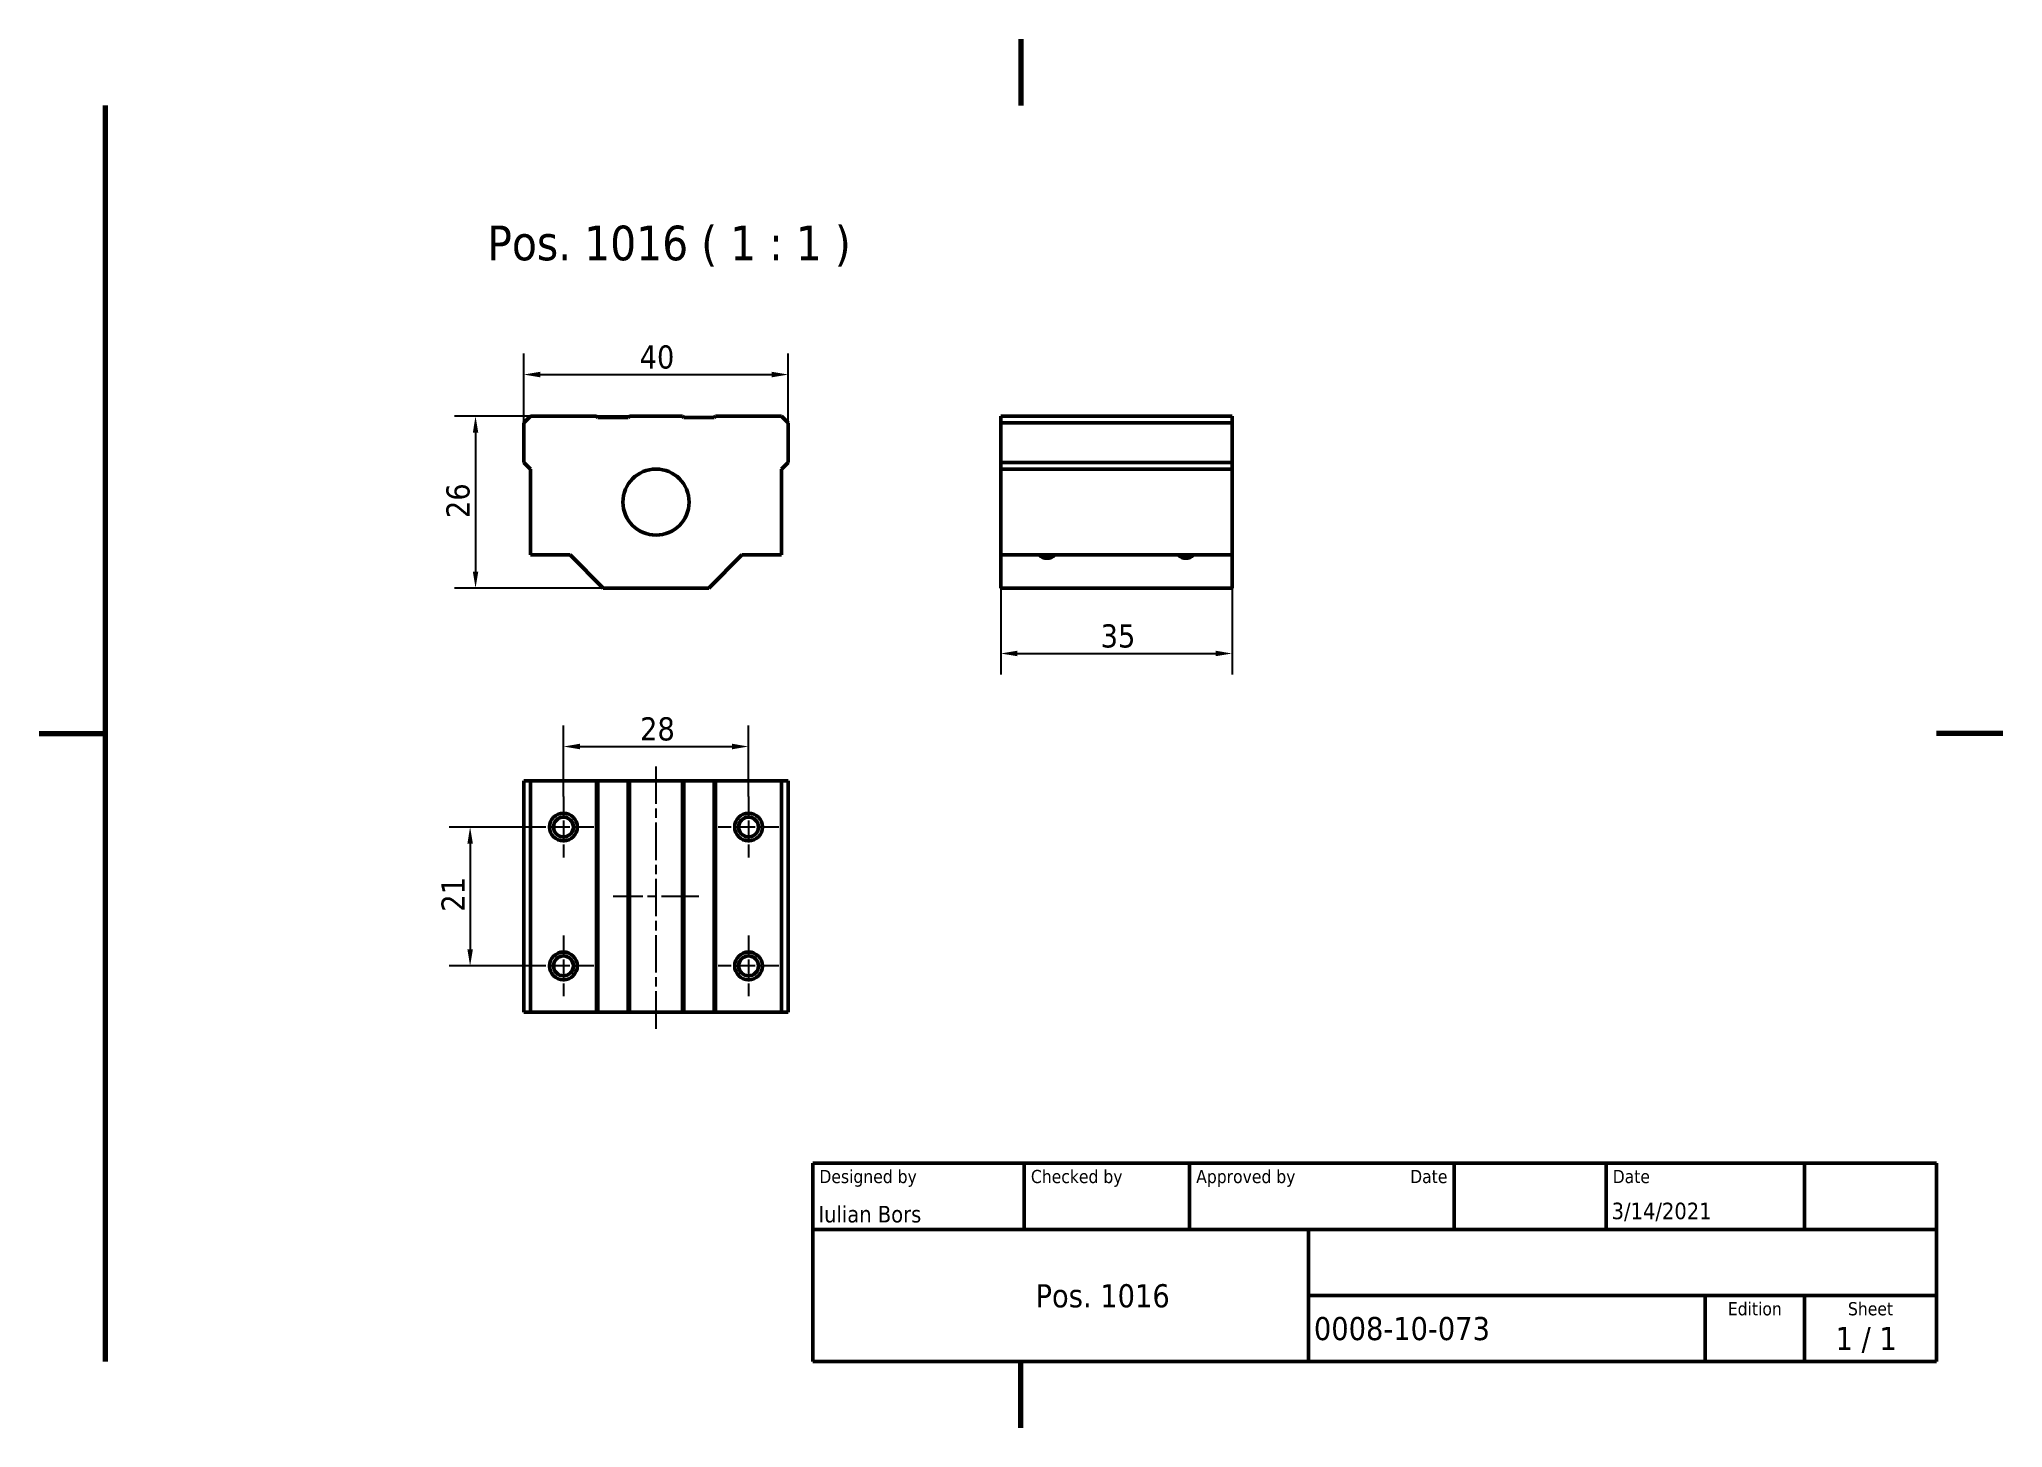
# Model space of a CAD drawing. Header units: millimetres. Extents: x 0 to 297, y 0 to 210.
import ezdxf
from ezdxf.enums import TextEntityAlignment as Align

# ---------------------------------------------------------------- set-up
doc = ezdxf.new("R2010")
doc.units = ezdxf.units.MM
doc.linetypes.add('CHAIN', pattern=[0.3543, 0.2362, -0.0295, 0.0591, -0.0295])
for name, color, linetype, lineweight in [('Border (ISO)', 7, 'Continuous', 70), ('Center Mark (ISO)', 7, 'Continuous', 25), ('Centerline (ISO)', 7, 'Continuous', 25), ('Dimension (ISO)', 7, 'Continuous', 25), ('Symbol (ISO)', 7, 'Continuous', 25), ('Title (ISO)', 7, 'Continuous', 50), ('Visible (ISO)', 7, 'Continuous', 50)]:
    doc.layers.add(name, color=color, linetype=linetype, lineweight=lineweight)
doc.styles.add('Note Text (ISO)', font='tahoma.ttf')
doc.styles.add('Text Style39', font='tahoma.ttf')
doc.styles.add('Text Style41', font='tahoma.ttf')
doc.styles.add('Text Style42', font='tahoma.ttf')
doc.dimstyles.new('Default - Method 1b (ISO)', dxfattribs={"dimtxt": 3.5, "dimasz": 2.5, "dimexe": 3.175, "dimexo": 0, "dimgap": 0.762, "dimtad": 1, "dimtoh": 1, "dimrnd": 1e-08, "dimtxsty": 'Note Text (ISO)', "dimcen": 0.09, "dimdle": 10, "dimclrd": 256, "dimclre": 256, "dimclrt": 256, "dimazin": 2, "dimtfac": 1, "dimtmove": 0, "dimatfit": 3, "dimfxl": 0, "dimtolj": 1, "dimlwd": -1, "dimlwe": -1, "dimarcsym": 0})

# ---------------------------------------------------------------- blocks, each defined once
blk = doc.blocks.new('Borders Default Border')
at = {"layer": 'Border (ISO)', "flags": 128}
for points in [[(148.5, 210), (148.5, 200)], [(10, 10), (10, 200)], [(0, 105), (10, 105)], [(297, 105), (287, 105)], [(148.5, 0), (148.5, 10)]]:
    blk.add_lwpolyline(points, dxfattribs=at)
blk = doc.blocks.new('Title Blocks I.A.B')
at = {"layer": 'Title (ISO)'}
for p, q in [((270.07, 130), (100.07, 130)), ((100.07, 130), (100.07, 100)), ((132.07, 120), (132.07, 130)), ((157.07, 120), (157.07, 130)), ((197.07, 120), (197.07, 130)), ((220.07, 120), (220.07, 130)), ((250.07, 120), (250.07, 130)), ((270.07, 100), (270.07, 130)), ((100.07, 120), (270.07, 120)), ((175.07, 120), (175.07, 100)), ((270.07, 110), (175.07, 110)), ((235.07, 100), (235.07, 110)), ((250.07, 100), (250.07, 110)), ((100.07, 100), (270.07, 100))]:
    blk.add_line(p, q, dxfattribs=at)
at = {"layer": 'Title (ISO)', "style": 'Text Style41'}
for s, p in [('Designed by', (101.07, 129)), ('Checked by', (133.07, 129)), ('Approved by', (158.07, 129)), ('Date', (221.07, 129))]:
    blk.add_text(s, height=2, dxfattribs=at).set_placement(p, align=Align.TOP_LEFT)
blk.add_text('Date', height=2, dxfattribs=at).set_placement((196.07, 129), align=Align.TOP_RIGHT)
for s, p in [('Edition', (242.57, 109)), ('Sheet', (260.07, 109))]:
    blk.add_text(s, height=2, dxfattribs=at).set_placement(p, align=Align.TOP_CENTER)
at = {"layer": 'Title (ISO)', "style": 'Note Text (ISO)'}
blk.add_text('1 / 1 ', height=3.5, dxfattribs=at).set_placement((260.07, 103.5), align=Align.MIDDLE_CENTER)
at = {"layer": 'Title (ISO)'}
for tag, p, height, style in [('AUTHOR_001', (100.92, 121.05), 2.5, 'Text Style39'), ('CREATION_DATE_001', (220.91, 121.54), 2.5, 'Text Style39'), ('COMPANY_001', (118.02, 108.21), 3.5, 'Note Text (ISO)'), ('PART_NUMBER_001', (175.88, 103.25), 3.5, 'Note Text (ISO)')]:
    blk.add_attdef(tag, p, '', height=height, dxfattribs=dict(at, style=style))
at = {"layer": 'Title (ISO)', "style": 'Text Style39'}
for tag, p in [('CHECKED_BY', (133.07, 121)), ('ENG_APPROVED_BY', (158.07, 121))]:
    blk.add_attdef(tag, text='', height=2.5, dxfattribs=at).set_placement(p, align=Align.BOTTOM_LEFT)
blk.add_attdef('ENG_APPROVAL_DATE', text='', height=2.5, dxfattribs=at).set_placement((196.07, 121), align=Align.BOTTOM_RIGHT)
at = {"layer": 'Title (ISO)', "style": 'Note Text (ISO)'}
for tag, p in [('TITLE', (222.57, 115)), ('REVISION_NUMBER', (242.57, 103.5))]:
    blk.add_attdef(tag, text='', height=3.5, dxfattribs=at).set_placement(p, align=Align.MIDDLE_CENTER)
blk = doc.blocks.new('*D6')
at = {"layer": 'Defpoints', "color": 0}
for p in [(113.29, 159.29), (73.29, 152), (113.29, 152)]:
    blk.add_point(p, dxfattribs=at)
at = {"layer": 'Dimension (ISO)'}
for p, q in [((73.29, 152), (73.29, 162.47)), ((113.29, 152), (113.29, 162.47)), ((75.79, 159.29), (110.79, 159.29))]:
    blk.add_line(p, q, dxfattribs=at)
for points in [[(75.79, 159.71), (75.79, 158.87), (73.29, 159.29)], [(110.79, 159.71), (110.79, 158.87), (113.29, 159.29)]]:
    blk.add_solid(points, dxfattribs=at)
at = {"layer": 'Dimension (ISO)', "insert": (90.81, 163.7), "char_height": 3.5, "attachment_point": 1, "style": 'Note Text (ISO)'}
blk.add_mtext('\\A1;40', dxfattribs=at)
blk = doc.blocks.new('*D7')
at = {"layer": 'Defpoints', "color": 0}
for p in [(89.29, 153), (65.99, 127), (85.29, 127)]:
    blk.add_point(p, dxfattribs=at)
at = {"layer": 'Dimension (ISO)'}
for p, q in [((89.29, 153), (62.82, 153)), ((65.99, 150.5), (65.99, 129.5)), ((85.29, 127), (62.82, 127))]:
    blk.add_line(p, q, dxfattribs=at)
for points in [[(65.58, 150.5), (66.41, 150.5), (65.99, 153)], [(65.58, 129.5), (66.41, 129.5), (65.99, 127)]]:
    blk.add_solid(points, dxfattribs=at)
at = {"layer": 'Dimension (ISO)', "insert": (61.58, 137.58), "char_height": 3.5, "attachment_point": 1, "rotation": 90, "style": 'Note Text (ISO)'}
blk.add_mtext('\\A1;26', dxfattribs=at)
blk = doc.blocks.new('*D8')
at = {"layer": 'Defpoints', "color": 0}
for p in [(145.43, 132), (180.43, 132), (180.43, 117.1)]:
    blk.add_point(p, dxfattribs=at)
at = {"layer": 'Dimension (ISO)'}
for p, q in [((145.43, 132), (145.43, 113.93)), ((180.43, 132), (180.43, 113.93)), ((147.93, 117.1), (177.93, 117.1))]:
    blk.add_line(p, q, dxfattribs=at)
for points in [[(147.93, 117.52), (147.93, 116.69), (145.43, 117.1)], [(177.93, 117.52), (177.93, 116.69), (180.43, 117.1)]]:
    blk.add_solid(points, dxfattribs=at)
at = {"layer": 'Dimension (ISO)', "insert": (160.54, 121.51), "char_height": 3.5, "attachment_point": 1, "style": 'Note Text (ISO)'}
blk.add_mtext('\\A1;35', dxfattribs=at)
blk = doc.blocks.new('*D9')
at = {"layer": 'Defpoints', "color": 0}
for p in [(74.69, 90.85), (65.17, 69.85), (74.69, 69.85)]:
    blk.add_point(p, dxfattribs=at)
at = {"layer": 'Dimension (ISO)'}
for p, q in [((74.69, 90.85), (62, 90.85)), ((65.17, 88.35), (65.17, 72.35)), ((74.69, 69.85), (62, 69.85))]:
    blk.add_line(p, q, dxfattribs=at)
for points in [[(64.76, 88.35), (65.59, 88.35), (65.17, 90.85)], [(64.76, 72.35), (65.59, 72.35), (65.17, 69.85)]]:
    blk.add_solid(points, dxfattribs=at)
at = {"layer": 'Dimension (ISO)', "insert": (60.84, 78.05), "char_height": 3.5, "attachment_point": 1, "rotation": 90, "style": 'Note Text (ISO)'}
blk.add_mtext('\\A1;21', dxfattribs=at)
blk = doc.blocks.new('*D10')
at = {"layer": 'Defpoints', "color": 0}
for p in [(107.29, 103.03), (79.29, 95.45), (107.29, 95.45)]:
    blk.add_point(p, dxfattribs=at)
at = {"layer": 'Dimension (ISO)'}
for p, q in [((79.29, 95.45), (79.29, 106.21)), ((107.29, 95.45), (107.29, 106.21)), ((81.79, 103.03), (104.79, 103.03))]:
    blk.add_line(p, q, dxfattribs=at)
for points in [[(81.79, 103.45), (81.79, 102.61), (79.29, 103.03)], [(104.79, 103.45), (104.79, 102.61), (107.29, 103.03)]]:
    blk.add_solid(points, dxfattribs=at)
at = {"layer": 'Dimension (ISO)', "insert": (90.88, 107.45), "char_height": 3.5, "attachment_point": 1, "style": 'Note Text (ISO)'}
blk.add_mtext('\\A1;28', dxfattribs=at)

msp = doc.modelspace()

# ---------------------------------------------------------------- linework, layer by layer
at = {"layer": 'Center Mark (ISO)', "linetype": 'CHAIN', "ltscale": 10.223008}
for p, q in [((79.289, 95.452), (79.289, 86.252)), ((107.289, 95.452), (107.289, 86.252)), ((83.889, 90.852), (74.689, 90.852)), ((111.889, 90.852), (102.689, 90.852)), ((79.289, 74.452), (79.289, 65.252)), ((107.289, 74.452), (107.289, 65.252)), ((83.889, 69.852), (74.689, 69.852)), ((111.889, 69.852), (102.689, 69.852))]:
    msp.add_line(p, q, dxfattribs=at)
at = {"layer": 'Centerline (ISO)', "linetype": 'CHAIN', "ltscale": 23.990969}
for p, q in [((93.289, 60.352), (93.289, 100.352)), ((99.789, 80.352), (86.789, 80.352))]:
    msp.add_line(p, q, dxfattribs=at)
at = {"layer": 'Visible (ISO)'}
for p, q in [((74.289, 153), (73.289, 152)), ((73.289, 152), (73.289, 146)), ((84.289, 153), (74.289, 153)), ((84.489, 152.8), (84.289, 153)), ((84.489, 152.8), (89.089, 152.8)), ((89.289, 153), (89.089, 152.8)), ((97.289, 153), (89.289, 153)), ((97.489, 152.8), (97.289, 153)), ((102.089, 152.8), (97.489, 152.8)), ((102.289, 153), (102.089, 152.8)), ((112.289, 153), (102.289, 153)), ((113.289, 152), (112.289, 153)), ((113.289, 146), (113.289, 152)), ((145.426, 153), (180.426, 153)), ((145.426, 152), (145.426, 153)), ((145.426, 152), (145.426, 146)), ((180.426, 152), (145.426, 152)), ((180.426, 153), (180.426, 152)), ((180.426, 152), (180.426, 146)), ((73.289, 146), (74.289, 145)), ((112.289, 145), (113.289, 146)), ((145.426, 146), (180.426, 146)), ((145.426, 145), (145.426, 146)), ((180.426, 146), (180.426, 145)), ((74.289, 145), (74.289, 132)), ((112.289, 132), (112.289, 145)), ((145.426, 145), (145.426, 132)), ((180.426, 145), (145.426, 145)), ((180.426, 145), (180.426, 132)), ((74.289, 132), (80.289, 132)), ((80.289, 132), (85.289, 127)), ((101.289, 127), (106.289, 132)), ((106.289, 132), (112.289, 132)), ((145.426, 132), (145.426, 127)), ((180.426, 132), (145.426, 132)), ((180.426, 132), (180.426, 127)), ((85.289, 127), (101.289, 127)), ((180.426, 127), (145.426, 127)), ((73.289, 62.852), (73.289, 97.852)), ((73.289, 97.852), (74.289, 97.852)), ((84.289, 97.852), (74.289, 97.852)), ((74.289, 97.852), (74.289, 62.852)), ((84.289, 62.852), (84.289, 97.852)), ((84.489, 97.852), (84.289, 97.852)), ((84.489, 97.852), (89.089, 97.852)), ((84.489, 62.852), (84.489, 97.852)), ((89.289, 97.852), (89.089, 97.852)), ((89.089, 62.852), (89.089, 97.852)), ((97.289, 97.852), (89.289, 97.852)), ((89.289, 62.852), (89.289, 97.852)), ((97.289, 62.852), (97.289, 97.852)), ((97.489, 97.852), (97.289, 97.852)), ((102.089, 97.852), (97.489, 97.852)), ((97.489, 62.852), (97.489, 97.852)), ((102.289, 97.852), (102.089, 97.852)), ((102.089, 62.852), (102.089, 97.852)), ((112.289, 97.852), (102.289, 97.852)), ((102.289, 62.852), (102.289, 97.852)), ((112.289, 62.852), (112.289, 97.852)), ((112.289, 97.852), (113.289, 97.852)), ((113.289, 97.852), (113.289, 62.852)), ((74.289, 62.852), (73.289, 62.852)), ((84.289, 62.852), (74.289, 62.852)), ((84.489, 62.852), (84.289, 62.852)), ((84.489, 62.852), (89.089, 62.852)), ((89.289, 62.852), (89.089, 62.852)), ((97.289, 62.852), (89.289, 62.852)), ((97.489, 62.852), (97.289, 62.852)), ((102.089, 62.852), (97.489, 62.852)), ((102.289, 62.852), (102.089, 62.852)), ((112.289, 62.852), (102.289, 62.852)), ((113.289, 62.852), (112.289, 62.852))]:
    msp.add_line(p, q, dxfattribs=at)
for centre, radius in [((93.289, 140), 5), ((79.289, 90.852), 2.1), ((79.289, 90.852), 1.5), ((107.289, 90.852), 2.1), ((107.289, 90.852), 1.5), ((79.289, 69.852), 2.1), ((79.289, 69.852), 1.5), ((107.289, 69.852), 2.1), ((107.289, 69.852), 1.5)]:
    msp.add_circle(centre, radius, dxfattribs=at)
for centre in [(152.426, 133), (173.426, 133)]:
    msp.add_arc(centre, 1.5, 221.81031, 318.18969, dxfattribs=at)

# ---------------------------------------------------------------- block references
msp.add_blockref('Borders Default Border', (0, 0))
msp.add_blockref('Title Blocks I.A.B', (16.929, -90)).add_auto_attribs({'PART_NUMBER_001': '0008-10-073', 'COMPANY_001': '            Pos. 1016', 'AUTHOR_001': 'Iulian Bors', 'CREATION_DATE_001': '3/14/2021'})

# ---------------------------------------------------------------- texts
at = {"layer": 'Symbol (ISO)', "insert": (67.768, 175.626), "char_height": 5.24, "attachment_point": 7, "style": 'Text Style42'}
msp.add_mtext('Pos. 1016 ( 1 : 1 )', dxfattribs=at)

# ---------------------------------------------------------------- dimensions: what is measured, and where the dimension line sits
at = {"layer": 'Dimension (ISO)'}
dim = msp.add_linear_dim(base=(113.289, 159.29), p1=(73.289, 152), p2=(113.289, 152), dimstyle='Default - Method 1b (ISO)', override={"dimgap": 0.762, "dimtoh": 0, "dimdec": 2, "dimtol": 0, "dimlim": 0, "dimtp": 0, "dimtm": 0, "dimtdec": 2, "dimtofl": 0, "dimatfit": 1}, dxfattribs=at)
dim.commit()
dim.dimension.update_dxf_attribs({"geometry": '*D6', "text_midpoint": (93.289, 159.29), "dimtype": 160})
for base, p1, p2, angle, picture, middle in [((65.992, 127), (89.289, 153), (85.289, 127), 90, '*D7', (65.992, 140)), ((180.426, 117.103), (145.426, 132), (180.426, 132), 180, '*D8', (162.926, 117.103)), ((107.289, 103.03), (79.289, 95.452), (107.289, 95.452), 180, '*D10', (93.289, 103.03)), ((65.175, 69.852), (74.689, 90.852), (74.689, 69.852), 90, '*D9', (65.175, 80.352))]:
    dim = msp.add_linear_dim(base=base, p1=p1, p2=p2, angle=angle, dimstyle='Default - Method 1b (ISO)', override={"dimgap": 0.762, "dimtoh": 0, "dimdec": 2, "dimtol": 0, "dimlim": 0, "dimtp": 0, "dimtm": 0, "dimtdec": 2, "dimtofl": 0, "dimatfit": 1}, dxfattribs=at)
    dim.commit()
    dim.dimension.update_dxf_attribs({"geometry": picture, "text_midpoint": middle, "dimtype": 160})

doc.saveas('drawing.dxf')
